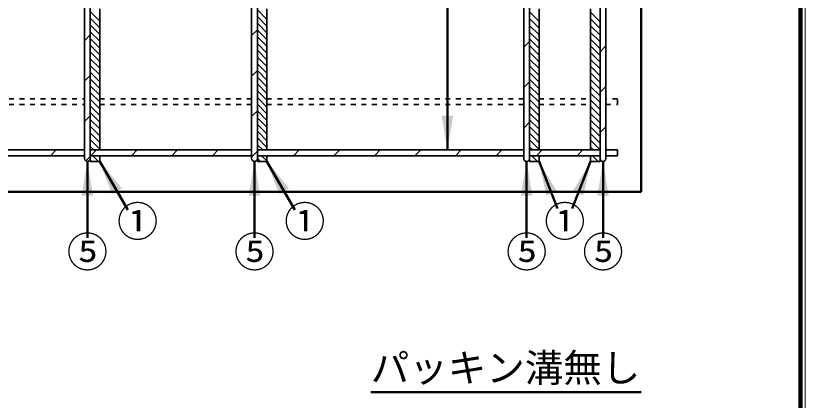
# Model space of a CAD drawing. Units: millimetres, scale not verified. Extents: x 100 to 4105, y 100 to 2870.
# Drawn here: x 3278 to 4105, y 1837 to 2240 of the extents above; entities that cross this region are included whole.
import ezdxf
from ezdxf.enums import TextEntityAlignment as Align

# ---------------------------------------------------------------- set-up
doc = ezdxf.new("R2010")
doc.units = ezdxf.units.MM
doc.header["$LTSCALE"] = 5
doc.linetypes.add('USER1', pattern=[2.2, 1, -1.2])
doc.layers.add('V-nasSTD', color=7, linetype='Continuous', lineweight=35)
doc.styles.add('ＭＳ ゴシック', font='')
doc.styles.get('ＭＳ ゴシック').set_extended_font_data('MS Gothic')

msp = doc.modelspace()

# ---------------------------------------------------------------- hatches: boundary and pattern name
at = {"layer": 'V-nasSTD'}
for points in [[(3736.262, 2135.66), (3730.262, 2099.66), (3724.262, 2135.66)], [(3359.262, 2051.66), (3353.262, 2087.66), (3347.262, 2051.66)], [(3389.459, 2059.483), (3366.262, 2087.66), (3379.066, 2053.483)], [(3534.262, 2051.66), (3528.262, 2087.66), (3522.262, 2051.66)], [(3564.459, 2059.483), (3541.262, 2087.66), (3554.066, 2053.483)], [(3819.262, 2051.66), (3813.262, 2087.66), (3807.262, 2051.66)], [(3839.434, 2054.156), (3833.85, 2051.961), (3826.262, 2087.66), (3845.018, 2056.351)], [(3861.507, 2056.351), (3880.262, 2087.66), (3872.675, 2051.961), (3867.091, 2054.156)], [(3899.262, 2051.66), (3893.262, 2087.66), (3887.262, 2051.66)]]:
    msp.add_hatch(color=256, dxfattribs=at).paths.add_polyline_path(points)

# ---------------------------------------------------------------- linework, layer by layer
at = {"layer": 'V-nasSTD', "lineweight": 100}
msp.add_line((4100, 105), (4100, 2865), dxfattribs=at)
at = {"layer": 'V-nasSTD', "lineweight": 50}
for p, q in [((3730.262, 2634.66), (3730.262, 2099.66)), ((3933.262, 2055.66), (3933.262, 2595.66)), ((3353.262, 2007.71), (3353.262, 2087.66)), ((3395.552, 2036.928), (3366.262, 2087.66)), ((3528.262, 2007.71), (3528.262, 2087.66)), ((3570.552, 2036.928), (3541.262, 2087.66)), ((3813.262, 2007.66), (3813.262, 2087.66)), ((3845.668, 2038.297), (3826.262, 2087.66)), ((3860.903, 2038.413), (3880.262, 2087.66)), ((3893.262, 2007.66), (3893.262, 2087.66)), ((1933.262, 2055.66), (3933.262, 2055.66)), ((3650.055, 1845.753), (3933.262, 1845.753))]:
    msp.add_line(p, q, dxfattribs=at)
at = {"layer": 'V-nasSTD'}
for p, q in [((3350.262, 2560.66), (3350.262, 2090.66)), ((3356.262, 2560.66), (3356.262, 2090.66)), ((3525.262, 2560.66), (3525.262, 2090.66)), ((3531.262, 2560.66), (3531.262, 2090.66)), ((3810.262, 2560.66), (3810.262, 2090.66)), ((3816.262, 2560.651), (3816.262, 2090.651)), ((3890.262, 2560.651), (3890.262, 2090.651)), ((3896.262, 2560.66), (3896.262, 2090.66)), ((3356.262, 2244.892), (3366.262, 2234.892)), ((3366.262, 2247.66), (3366.262, 2099.66)), ((3366.262, 2153.483), (3366.262, 2247.66)), ((3531.262, 2246.668), (3541.262, 2236.668)), ((3541.262, 2247.66), (3541.262, 2099.66)), ((3541.262, 2153.483), (3541.262, 2247.66)), ((3816.262, 2244.511), (3826.262, 2234.511)), ((3826.262, 2247.66), (3826.262, 2099.66)), ((3880.262, 2099.66), (3880.262, 2247.66)), ((3880.262, 2247.66), (3880.262, 2153.483)), ((3880.262, 2244.151), (3890.262, 2234.151)), ((3356.262, 2237.821), (3366.262, 2227.821)), ((3531.262, 2239.597), (3541.262, 2229.597)), ((3531.262, 2232.526), (3541.262, 2222.526)), ((3816.262, 2237.44), (3826.262, 2227.44)), ((3826.262, 2153.483), (3826.262, 2237.714)), ((3880.262, 2237.08), (3890.262, 2227.08)), ((3356.262, 2230.75), (3366.262, 2220.75)), ((3531.262, 2225.557), (3525.262, 2219.557)), ((3531.262, 2225.455), (3541.262, 2215.455)), ((3816.262, 2230.369), (3826.262, 2220.369)), ((3880.262, 2230.009), (3890.262, 2220.009)), ((3356.262, 2220.262), (3350.262, 2214.262)), ((3356.262, 2223.679), (3366.262, 2213.679)), ((3356.262, 2216.607), (3366.262, 2206.607)), ((3531.262, 2218.384), (3541.262, 2208.384)), ((3816.262, 2223.298), (3826.262, 2213.298)), ((3816.262, 2216.227), (3826.262, 2206.227)), ((3880.262, 2222.938), (3890.262, 2212.938)), ((3880.262, 2215.867), (3890.262, 2205.867)), ((3356.262, 2209.536), (3366.262, 2199.536)), ((3531.262, 2211.313), (3541.262, 2201.313)), ((3816.262, 2213.572), (3810.262, 2207.572)), ((3816.262, 2209.156), (3826.262, 2199.156)), ((3880.262, 2208.795), (3890.262, 2198.795)), ((3896.262, 2208.719), (3890.262, 2202.719)), ((3356.262, 2202.465), (3366.262, 2192.465)), ((3531.262, 2204.242), (3541.262, 2194.242)), ((3816.262, 2202.085), (3826.262, 2192.085)), ((3880.262, 2201.724), (3890.262, 2191.724)), ((3356.262, 2195.394), (3366.262, 2185.394)), ((3531.262, 2197.171), (3541.262, 2187.171)), ((3816.262, 2195.014), (3826.262, 2185.014)), ((3880.262, 2194.653), (3890.262, 2184.653)), ((3356.262, 2188.323), (3366.262, 2178.323)), ((3531.262, 2183.13), (3525.262, 2177.13)), ((3531.262, 2190.1), (3541.262, 2180.1)), ((3531.262, 2183.029), (3541.262, 2173.029)), ((3816.262, 2187.943), (3826.262, 2177.943)), ((3880.262, 2187.582), (3890.262, 2177.582)), ((3356.262, 2177.836), (3350.262, 2171.836)), ((3356.262, 2181.252), (3366.262, 2171.252)), ((3531.262, 2175.958), (3541.262, 2165.958)), ((3816.262, 2180.872), (3826.262, 2170.872)), ((3880.262, 2180.511), (3890.262, 2170.511)), ((3356.262, 2174.181), (3366.262, 2164.181)), ((3356.262, 2167.11), (3366.262, 2157.11)), ((3531.262, 2168.887), (3541.262, 2158.887)), ((3816.262, 2171.145), (3810.262, 2165.145)), ((3816.262, 2173.8), (3826.262, 2163.8)), ((3816.262, 2166.729), (3826.262, 2156.729)), ((3880.262, 2173.44), (3890.262, 2163.44)), ((3880.262, 2166.369), (3890.262, 2156.369)), ((3896.262, 2166.293), (3890.262, 2160.293)), ((3356.262, 2160.039), (3366.262, 2150.039)), ((3531.262, 2161.816), (3541.262, 2151.816)), ((3816.262, 2159.658), (3826.262, 2149.658)), ((3880.262, 2159.298), (3890.262, 2149.298)), ((3356.262, 2152.968), (3366.262, 2142.968)), ((3366.262, 2147.483), (3366.262, 2153.483)), ((3531.262, 2154.745), (3541.262, 2144.745)), ((3541.262, 2147.483), (3541.262, 2153.483)), ((3816.262, 2152.587), (3826.262, 2142.587)), ((3826.262, 2147.483), (3826.262, 2153.483)), ((3880.262, 2153.483), (3880.262, 2147.483)), ((3880.262, 2152.227), (3890.262, 2142.227)), ((3356.262, 2145.897), (3366.262, 2135.897)), ((3366.262, 2099.66), (3366.262, 2147.483)), ((3531.262, 2147.674), (3541.262, 2137.674)), ((3541.262, 2099.66), (3541.262, 2147.483)), ((3816.262, 2145.516), (3826.262, 2135.516)), ((3826.262, 2099.66), (3826.262, 2147.483)), ((3880.262, 2147.483), (3880.262, 2099.66)), ((3880.262, 2145.156), (3890.262, 2135.156)), ((3356.262, 2135.409), (3350.262, 2129.409)), ((3356.262, 2138.826), (3366.262, 2128.826)), ((3531.262, 2140.704), (3525.262, 2134.704)), ((3531.262, 2140.602), (3541.262, 2130.602)), ((3531.262, 2133.531), (3541.262, 2123.531)), ((3816.262, 2138.445), (3826.262, 2128.445)), ((3880.262, 2138.085), (3890.262, 2128.085)), ((3356.262, 2131.755), (3366.262, 2121.755)), ((3356.262, 2124.684), (3366.262, 2114.684)), ((3531.262, 2126.46), (3541.262, 2116.46)), ((3816.262, 2128.719), (3810.262, 2122.719)), ((3816.262, 2131.374), (3826.262, 2121.374)), ((3880.262, 2131.014), (3890.262, 2121.014)), ((3356.262, 2117.613), (3366.262, 2107.613)), ((3531.262, 2119.389), (3541.262, 2109.389)), ((3816.262, 2124.303), (3826.262, 2114.303)), ((3816.262, 2117.232), (3826.262, 2107.232)), ((3880.262, 2123.943), (3890.262, 2113.943)), ((3880.262, 2116.872), (3890.262, 2106.872)), ((3896.262, 2123.866), (3890.262, 2117.866)), ((3356.262, 2110.541), (3366.262, 2100.541)), ((3531.262, 2112.318), (3541.262, 2102.318)), ((3816.262, 2110.161), (3826.262, 2100.161)), ((3880.262, 2109.8), (3890.262, 2099.8)), ((3356.262, 2103.47), (3360.073, 2099.66)), ((3531.262, 2105.247), (3536.85, 2099.66)), ((3816.262, 2103.09), (3819.693, 2099.66)), ((3880.262, 2102.729), (3883.332, 2099.66)), ((3041.262, 2099.66), (3350.262, 2099.66)), ((3041.262, 2093.66), (3350.262, 2093.66)), ((3314.513, 2093.66), (3320.513, 2099.66)), ((3356.262, 2092.983), (3351.507, 2088.227)), ((3356.262, 2099.66), (3525.262, 2099.66)), ((3356.262, 2093.66), (3525.262, 2093.66)), ((3362.939, 2099.66), (3356.939, 2093.66)), ((3359.002, 2093.66), (3365.002, 2087.66)), ((3366.073, 2093.66), (3366.262, 2093.47)), ((3366.262, 2093.66), (3366.262, 2087.66)), ((3366.262, 2087.66), (3366.262, 2093.66)), ((3399.366, 2093.66), (3405.366, 2099.66)), ((3441.792, 2093.66), (3447.792, 2099.66)), ((3484.218, 2093.66), (3490.218, 2099.66)), ((3531.262, 2098.277), (3525.262, 2092.277)), ((3531.262, 2099.66), (3810.262, 2099.66)), ((3532.645, 2099.66), (3531.262, 2098.277)), ((3531.262, 2093.66), (3810.262, 2093.66)), ((3535.779, 2093.66), (3541.262, 2088.176)), ((3541.262, 2093.66), (3541.262, 2087.66)), ((3541.262, 2087.66), (3541.262, 2093.66)), ((3569.071, 2093.66), (3575.071, 2099.66)), ((3611.498, 2093.66), (3617.498, 2099.66)), ((3653.924, 2093.66), (3659.924, 2099.66)), ((3696.35, 2093.66), (3702.35, 2099.66)), ((3738.777, 2093.66), (3744.777, 2099.66)), ((3781.203, 2093.66), (3787.203, 2099.66)), ((3816.262, 2099.66), (3890.262, 2099.66)), ((3816.262, 2093.66), (3890.262, 2093.66)), ((3816.559, 2093.66), (3816.262, 2093.364)), ((3818.621, 2093.66), (3824.621, 2087.66)), ((3829.63, 2099.66), (3823.63, 2093.66)), ((3825.693, 2093.66), (3826.262, 2093.09)), ((3826.262, 2093.66), (3826.262, 2087.66)), ((3826.262, 2087.66), (3826.262, 2093.66)), ((3866.056, 2093.66), (3872.056, 2099.66)), ((3880.262, 2093.66), (3880.262, 2087.66)), ((3880.262, 2093.66), (3880.262, 2087.66)), ((3882.261, 2093.66), (3888.261, 2087.66)), ((3889.332, 2093.66), (3890.262, 2092.729)), ((3908.262, 2099.66), (3896.262, 2099.66)), ((3896.262, 2093.66), (3908.262, 2093.66)), ((3908.262, 2093.66), (3908.262, 2099.66)), ((3356.262, 2090.66), (3356.262, 2087.66)), ((3356.262, 2089.328), (3357.931, 2087.66)), ((3356.262, 2087.66), (3366.262, 2087.66)), ((3356.262, 2087.66), (3366.262, 2087.66)), ((3356.262, 2087.66), (3366.262, 2087.66)), ((3531.262, 2091.105), (3534.708, 2087.66)), ((3531.262, 2090.66), (3531.262, 2087.66)), ((3531.262, 2087.66), (3541.262, 2087.66)), ((3531.262, 2087.66), (3541.262, 2087.66)), ((3531.262, 2087.66), (3541.262, 2087.66)), ((3816.262, 2090.651), (3816.262, 2087.66)), ((3816.262, 2088.948), (3817.55, 2087.66)), ((3816.262, 2087.66), (3826.262, 2087.66)), ((3816.262, 2087.66), (3826.262, 2087.66)), ((3880.262, 2088.587), (3881.19, 2087.66)), ((3880.262, 2087.66), (3890.262, 2087.66)), ((3880.262, 2087.66), (3890.262, 2087.66)), ((3890.262, 2087.66), (3890.262, 2090.651))]:
    msp.add_line(p, q, dxfattribs=at)
at = {"layer": 'V-nasSTD', "linetype": 'USER1'}
for p, q in [((3051.262, 2153.483), (3350.262, 2153.483)), ((3366.262, 2153.483), (3525.262, 2153.483)), ((3541.262, 2153.483), (3810.262, 2153.483)), ((3826.262, 2153.483), (3880.262, 2153.483)), ((3908.262, 2153.483), (3896.262, 2153.483)), ((3908.262, 2147.483), (3908.262, 2153.483)), ((3051.262, 2147.483), (3350.262, 2147.483)), ((3366.262, 2147.483), (3525.262, 2147.483)), ((3541.262, 2147.483), (3810.262, 2147.483)), ((3826.262, 2147.483), (3880.262, 2147.483)), ((3896.262, 2147.483), (3908.262, 2147.483))]:
    msp.add_line(p, q, dxfattribs=at)
at = {"layer": 'V-nasSTD', "lineweight": 13}
msp.add_lwpolyline([(100, 100), (100, 2870), (4105, 2870), (4105, 100)], close=True, dxfattribs=at)
at = {"layer": 'V-nasSTD'}
for centre in [(3353.262, 2090.66), (3528.262, 2090.66), (3813.262, 2090.66), (3893.262, 2090.66)]:
    msp.add_arc(centre, 3, 180, 0, dxfattribs=at)

# ---------------------------------------------------------------- texts
at = {"layer": 'V-nasSTD', "style": 'ＭＳ ゴシック'}
for s, height, p in [('①', 31.67, (3384.316, 2040.579)), ('①', 31.67, (3559.316, 2040.579)), ('①', 31.67, (3831.662, 2040.579)), ('⑤', 31.67, (3331.699, 2008.56)), ('⑤', 31.67, (3506.699, 2008.56)), ('⑤', 31.67, (3791.699, 2008.56)), ('⑤', 31.67, (3871.699, 2008.56)), ('パッキン溝無し', 29.56, (3650.055, 1886.073))]:
    msp.add_text(s, height=height, dxfattribs=at).set_placement(p, align=Align.TOP_LEFT)

doc.saveas('drawing.dxf')
